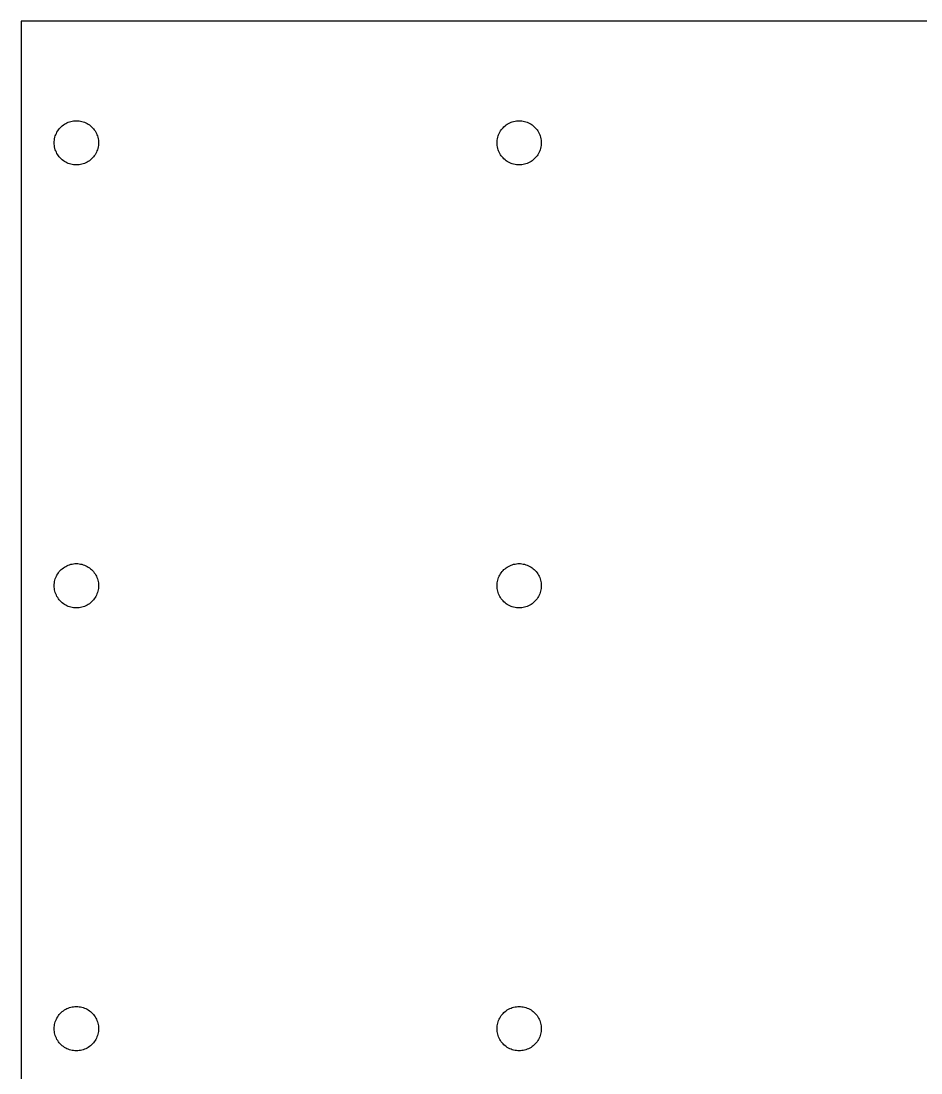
# Model space of a CAD drawing. Header units: metres. Extents: x -85 to 85, y -95 to 95.
# Drawn here: x -85 to -3.7, y 0 to 95 of the extents above; entities that cross this region are included whole.
import ezdxf

# ---------------------------------------------------------------- set-up
doc = ezdxf.new("R2010")
doc.units = ezdxf.units.M

msp = doc.modelspace()

# ---------------------------------------------------------------- linework, layer by layer
for p, q in [((85, 95), (-85, 95)), ((-85, 95), (-85, -95)), ((-81.3691, 85.4579), (-81.2748, 85.541)), ((-81.2748, 85.541), (-81.1756, 85.618)), ((-81.1756, 85.618), (-81.0716, 85.6886)), ((-81.0716, 85.6886), (-80.9635, 85.7526)), ((-80.9635, 85.7526), (-80.8515, 85.8096)), ((-80.8515, 85.8096), (-80.7362, 85.8595)), ((-80.7362, 85.8595), (-80.618, 85.9021)), ((-80.618, 85.9021), (-80.4974, 85.9372)), ((-80.4974, 85.9372), (-80.3748, 85.9646)), ((-80.3748, 85.9646), (-80.2507, 85.9842)), ((-80.2507, 85.9842), (-80.1256, 85.996)), ((-80.1256, 85.996), (-80, 86)), ((-80, 86), (-79.8744, 85.996)), ((-79.8744, 85.996), (-79.7493, 85.9842)), ((-79.7493, 85.9842), (-79.6252, 85.9646)), ((-79.6252, 85.9646), (-79.5026, 85.9372)), ((-79.5026, 85.9372), (-79.382, 85.9021)), ((-79.382, 85.9021), (-79.2638, 85.8595)), ((-79.2638, 85.8595), (-79.1485, 85.8096)), ((-79.1485, 85.8096), (-79.0365, 85.7526)), ((-79.0365, 85.7526), (-78.9284, 85.6886)), ((-78.9284, 85.6886), (-78.8244, 85.618)), ((-78.8244, 85.618), (-78.7252, 85.541)), ((-78.7252, 85.541), (-78.6309, 85.4579)), ((-41.3691, 85.4579), (-41.2749, 85.541)), ((-41.2749, 85.541), (-41.1756, 85.618)), ((-41.1756, 85.618), (-41.0717, 85.6886)), ((-41.0717, 85.6886), (-40.9635, 85.7526)), ((-40.9635, 85.7526), (-40.8516, 85.8096)), ((-40.8516, 85.8096), (-40.7363, 85.8595)), ((-40.7363, 85.8595), (-40.618, 85.9021)), ((-40.618, 85.9021), (-40.4974, 85.9372)), ((-40.4974, 85.9372), (-40.3748, 85.9646)), ((-40.3748, 85.9646), (-40.2507, 85.9842)), ((-40.2507, 85.9842), (-40.1256, 85.996)), ((-40.1256, 85.996), (-40, 86)), ((-40, 86), (-39.8744, 85.996)), ((-39.8744, 85.996), (-39.7493, 85.9842)), ((-39.7493, 85.9842), (-39.6252, 85.9646)), ((-39.6252, 85.9646), (-39.5026, 85.9372)), ((-39.5026, 85.9372), (-39.382, 85.9021)), ((-39.382, 85.9021), (-39.2638, 85.8595)), ((-39.2638, 85.8595), (-39.1485, 85.8096)), ((-39.1485, 85.8096), (-39.0365, 85.7526)), ((-39.0365, 85.7526), (-38.9284, 85.6886)), ((-38.9284, 85.6886), (-38.8244, 85.618)), ((-38.8244, 85.618), (-38.7252, 85.541)), ((-38.7252, 85.541), (-38.6309, 85.4579)), ((-81.9372, 84.4974), (-81.9021, 84.618)), ((-81.9021, 84.618), (-81.8595, 84.7362)), ((-81.8595, 84.7362), (-81.8096, 84.8515)), ((-81.8096, 84.8515), (-81.7526, 84.9635)), ((-81.7526, 84.9635), (-81.6886, 85.0716)), ((-81.6886, 85.0716), (-81.618, 85.1756)), ((-81.618, 85.1756), (-81.541, 85.2748)), ((-81.541, 85.2748), (-81.4579, 85.3691)), ((-81.4579, 85.3691), (-81.3691, 85.4579)), ((-78.6309, 85.4579), (-78.5421, 85.3691)), ((-78.5421, 85.3691), (-78.459, 85.2748)), ((-78.459, 85.2748), (-78.382, 85.1756)), ((-78.382, 85.1756), (-78.3114, 85.0716)), ((-78.3114, 85.0716), (-78.2474, 84.9635)), ((-78.2474, 84.9635), (-78.1904, 84.8515)), ((-78.1904, 84.8515), (-78.1405, 84.7362)), ((-78.1405, 84.7362), (-78.0979, 84.618)), ((-78.0979, 84.618), (-78.0628, 84.4974)), ((-41.9372, 84.4974), (-41.9021, 84.618)), ((-41.9021, 84.618), (-41.8596, 84.7362)), ((-41.8596, 84.7362), (-41.8097, 84.8515)), ((-41.8097, 84.8515), (-41.7526, 84.9635)), ((-41.7526, 84.9635), (-41.6887, 85.0716)), ((-41.6887, 85.0716), (-41.618, 85.1756)), ((-41.618, 85.1756), (-41.541, 85.2748)), ((-41.541, 85.2748), (-41.4579, 85.3691)), ((-41.4579, 85.3691), (-41.3691, 85.4579)), ((-38.6309, 85.4579), (-38.5421, 85.3691)), ((-38.5421, 85.3691), (-38.459, 85.2748)), ((-38.459, 85.2748), (-38.382, 85.1756)), ((-38.382, 85.1756), (-38.3114, 85.0716)), ((-38.3114, 85.0716), (-38.2474, 84.9635)), ((-38.2474, 84.9635), (-38.1904, 84.8515)), ((-38.1904, 84.8515), (-38.1405, 84.7362)), ((-38.1405, 84.7362), (-38.0979, 84.618)), ((-38.0979, 84.618), (-38.0628, 84.4974)), ((-82, 84), (-81.996, 84.1256)), ((-81.996, 83.8744), (-82, 84)), ((-81.996, 84.1256), (-81.9842, 84.2507)), ((-81.9842, 83.7493), (-81.996, 83.8744)), ((-81.9842, 84.2507), (-81.9646, 84.3748)), ((-81.9646, 83.6252), (-81.9842, 83.7493)), ((-81.9646, 84.3748), (-81.9372, 84.4974)), ((-81.9372, 83.5026), (-81.9646, 83.6252)), ((-78.0628, 84.4974), (-78.0354, 84.3748)), ((-78.0354, 83.6252), (-78.0628, 83.5026)), ((-78.0354, 84.3748), (-78.0158, 84.2507)), ((-78.0158, 83.7493), (-78.0354, 83.6252)), ((-78.0158, 84.2507), (-78.004, 84.1256)), ((-78.004, 83.8744), (-78.0158, 83.7493)), ((-78.004, 84.1256), (-78, 84)), ((-78, 84), (-78.004, 83.8744)), ((-42, 84), (-41.9961, 84.1256)), ((-41.9961, 83.8744), (-42, 84)), ((-41.9961, 84.1256), (-41.9842, 84.2507)), ((-41.9842, 83.7493), (-41.9961, 83.8744)), ((-41.9842, 84.2507), (-41.9646, 84.3748)), ((-41.9646, 83.6252), (-41.9842, 83.7493)), ((-41.9646, 84.3748), (-41.9372, 84.4974)), ((-41.9372, 83.5026), (-41.9646, 83.6252)), ((-38.0628, 84.4974), (-38.0354, 84.3748)), ((-38.0354, 83.6252), (-38.0628, 83.5026)), ((-38.0354, 84.3748), (-38.0158, 84.2507)), ((-38.0158, 83.7493), (-38.0354, 83.6252)), ((-38.0158, 84.2507), (-38.004, 84.1256)), ((-38.004, 83.8744), (-38.0158, 83.7493)), ((-38.004, 84.1256), (-38, 84)), ((-38, 84), (-38.004, 83.8744)), ((-81.9021, 83.382), (-81.9372, 83.5026)), ((-81.8595, 83.2637), (-81.9021, 83.382)), ((-81.8096, 83.1484), (-81.8595, 83.2637)), ((-81.7526, 83.0365), (-81.8096, 83.1484)), ((-81.6886, 82.9283), (-81.7526, 83.0365)), ((-81.618, 82.8244), (-81.6886, 82.9283)), ((-81.541, 82.7251), (-81.618, 82.8244)), ((-81.4579, 82.6309), (-81.541, 82.7251)), ((-78.459, 82.7251), (-78.5421, 82.6309)), ((-78.382, 82.8244), (-78.459, 82.7251)), ((-78.3114, 82.9283), (-78.382, 82.8244)), ((-78.2474, 83.0365), (-78.3114, 82.9283)), ((-78.1904, 83.1484), (-78.2474, 83.0365)), ((-78.1405, 83.2637), (-78.1904, 83.1484)), ((-78.0979, 83.382), (-78.1405, 83.2637)), ((-78.0628, 83.5026), (-78.0979, 83.382)), ((-41.9021, 83.382), (-41.9372, 83.5026)), ((-41.8596, 83.2637), (-41.9021, 83.382)), ((-41.8097, 83.1484), (-41.8596, 83.2637)), ((-41.7526, 83.0365), (-41.8097, 83.1484)), ((-41.6887, 82.9283), (-41.7526, 83.0365)), ((-41.618, 82.8244), (-41.6887, 82.9283)), ((-41.541, 82.7251), (-41.618, 82.8244)), ((-41.4579, 82.6309), (-41.541, 82.7251)), ((-38.459, 82.7251), (-38.5421, 82.6309)), ((-38.382, 82.8244), (-38.459, 82.7251)), ((-38.3114, 82.9283), (-38.382, 82.8244)), ((-38.2474, 83.0365), (-38.3114, 82.9283)), ((-38.1904, 83.1484), (-38.2474, 83.0365)), ((-38.1405, 83.2637), (-38.1904, 83.1484)), ((-38.0979, 83.382), (-38.1405, 83.2637)), ((-38.0628, 83.5026), (-38.0979, 83.382)), ((-81.3691, 82.5421), (-81.4579, 82.6309)), ((-81.2748, 82.459), (-81.3691, 82.5421)), ((-81.1756, 82.382), (-81.2748, 82.459)), ((-81.0716, 82.3113), (-81.1756, 82.382)), ((-80.9635, 82.2474), (-81.0716, 82.3113)), ((-80.8515, 82.1903), (-80.9635, 82.2474)), ((-80.7362, 82.1404), (-80.8515, 82.1903)), ((-80.618, 82.0979), (-80.7362, 82.1404)), ((-80.4974, 82.0628), (-80.618, 82.0979)), ((-80.3748, 82.0354), (-80.4974, 82.0628)), ((-80.2507, 82.0158), (-80.3748, 82.0354)), ((-80.1256, 82.0039), (-80.2507, 82.0158)), ((-80, 82), (-80.1256, 82.0039)), ((-79.8744, 82.0039), (-80, 82)), ((-79.7493, 82.0158), (-79.8744, 82.0039)), ((-79.6252, 82.0354), (-79.7493, 82.0158)), ((-79.5026, 82.0628), (-79.6252, 82.0354)), ((-79.382, 82.0979), (-79.5026, 82.0628)), ((-79.2638, 82.1404), (-79.382, 82.0979)), ((-79.1485, 82.1903), (-79.2638, 82.1404)), ((-79.0365, 82.2474), (-79.1485, 82.1903)), ((-78.9284, 82.3113), (-79.0365, 82.2474)), ((-78.8244, 82.382), (-78.9284, 82.3113)), ((-78.7252, 82.459), (-78.8244, 82.382)), ((-78.6309, 82.5421), (-78.7252, 82.459)), ((-78.5421, 82.6309), (-78.6309, 82.5421)), ((-41.3691, 82.5421), (-41.4579, 82.6309)), ((-41.2749, 82.459), (-41.3691, 82.5421)), ((-41.1756, 82.382), (-41.2749, 82.459)), ((-41.0717, 82.3113), (-41.1756, 82.382)), ((-40.9635, 82.2474), (-41.0717, 82.3113)), ((-40.8516, 82.1903), (-40.9635, 82.2474)), ((-40.7363, 82.1404), (-40.8516, 82.1903)), ((-40.618, 82.0979), (-40.7363, 82.1404)), ((-40.4974, 82.0628), (-40.618, 82.0979)), ((-40.3748, 82.0354), (-40.4974, 82.0628)), ((-40.2507, 82.0158), (-40.3748, 82.0354)), ((-40.1256, 82.0039), (-40.2507, 82.0158)), ((-40, 82), (-40.1256, 82.0039)), ((-39.8744, 82.0039), (-40, 82)), ((-39.7493, 82.0158), (-39.8744, 82.0039)), ((-39.6252, 82.0354), (-39.7493, 82.0158)), ((-39.5026, 82.0628), (-39.6252, 82.0354)), ((-39.382, 82.0979), (-39.5026, 82.0628)), ((-39.2638, 82.1404), (-39.382, 82.0979)), ((-39.1485, 82.1903), (-39.2638, 82.1404)), ((-39.0365, 82.2474), (-39.1485, 82.1903)), ((-38.9284, 82.3113), (-39.0365, 82.2474)), ((-38.8244, 82.382), (-38.9284, 82.3113)), ((-38.7252, 82.459), (-38.8244, 82.382)), ((-38.6309, 82.5421), (-38.7252, 82.459)), ((-38.5421, 82.6309), (-38.6309, 82.5421)), ((-81.2748, 45.541), (-81.1756, 45.618)), ((-81.1756, 45.618), (-81.0716, 45.6886)), ((-81.0716, 45.6886), (-80.9635, 45.7526)), ((-80.9635, 45.7526), (-80.8515, 45.8096)), ((-80.8515, 45.8096), (-80.7362, 45.8595)), ((-80.7362, 45.8595), (-80.618, 45.9021)), ((-80.618, 45.9021), (-80.4974, 45.9372)), ((-80.4974, 45.9372), (-80.3748, 45.9646)), ((-80.3748, 45.9646), (-80.2507, 45.9842)), ((-80.2507, 45.9842), (-80.1256, 45.996)), ((-80.1256, 45.996), (-80, 46)), ((-80, 46), (-79.8744, 45.996)), ((-79.8744, 45.996), (-79.7493, 45.9842)), ((-79.7493, 45.9842), (-79.6252, 45.9646)), ((-79.6252, 45.9646), (-79.5026, 45.9372)), ((-79.5026, 45.9372), (-79.382, 45.9021)), ((-79.382, 45.9021), (-79.2638, 45.8595)), ((-79.2638, 45.8595), (-79.1485, 45.8096)), ((-79.1485, 45.8096), (-79.0365, 45.7526)), ((-79.0365, 45.7526), (-78.9284, 45.6886)), ((-78.9284, 45.6886), (-78.8244, 45.618)), ((-78.8244, 45.618), (-78.7252, 45.541)), ((-41.2749, 45.541), (-41.1756, 45.618)), ((-41.1756, 45.618), (-41.0717, 45.6886)), ((-41.0717, 45.6886), (-40.9635, 45.7526)), ((-40.9635, 45.7526), (-40.8516, 45.8096)), ((-40.8516, 45.8096), (-40.7363, 45.8595)), ((-40.7363, 45.8595), (-40.618, 45.9021)), ((-40.618, 45.9021), (-40.4974, 45.9372)), ((-40.4974, 45.9372), (-40.3748, 45.9646)), ((-40.3748, 45.9646), (-40.2507, 45.9842)), ((-40.2507, 45.9842), (-40.1256, 45.996)), ((-40.1256, 45.996), (-40, 46)), ((-40, 46), (-39.8744, 45.996)), ((-39.8744, 45.996), (-39.7493, 45.9842)), ((-39.7493, 45.9842), (-39.6252, 45.9646)), ((-39.6252, 45.9646), (-39.5026, 45.9372)), ((-39.5026, 45.9372), (-39.382, 45.9021)), ((-39.382, 45.9021), (-39.2638, 45.8595)), ((-39.2638, 45.8595), (-39.1485, 45.8096)), ((-39.1485, 45.8096), (-39.0365, 45.7526)), ((-39.0365, 45.7526), (-38.9284, 45.6886)), ((-38.9284, 45.6886), (-38.8244, 45.618)), ((-38.8244, 45.618), (-38.7252, 45.541)), ((-81.9021, 44.618), (-81.8595, 44.7362)), ((-81.8595, 44.7362), (-81.8096, 44.8515)), ((-81.8096, 44.8515), (-81.7526, 44.9635)), ((-81.7526, 44.9635), (-81.6886, 45.0716)), ((-81.6886, 45.0716), (-81.618, 45.1756)), ((-81.618, 45.1756), (-81.541, 45.2748)), ((-81.541, 45.2748), (-81.4579, 45.3691)), ((-81.4579, 45.3691), (-81.3691, 45.4579)), ((-81.3691, 45.4579), (-81.2748, 45.541)), ((-78.7252, 45.541), (-78.6309, 45.4579)), ((-78.6309, 45.4579), (-78.5421, 45.3691)), ((-78.5421, 45.3691), (-78.459, 45.2748)), ((-78.459, 45.2748), (-78.382, 45.1756)), ((-78.382, 45.1756), (-78.3114, 45.0716)), ((-78.3114, 45.0716), (-78.2474, 44.9635)), ((-78.2474, 44.9635), (-78.1904, 44.8515)), ((-78.1904, 44.8515), (-78.1405, 44.7362)), ((-78.1405, 44.7362), (-78.0979, 44.618)), ((-41.9021, 44.618), (-41.8596, 44.7362)), ((-41.8596, 44.7362), (-41.8097, 44.8515)), ((-41.8097, 44.8515), (-41.7526, 44.9635)), ((-41.7526, 44.9635), (-41.6887, 45.0716)), ((-41.6887, 45.0716), (-41.618, 45.1756)), ((-41.618, 45.1756), (-41.541, 45.2748)), ((-41.541, 45.2748), (-41.4579, 45.3691)), ((-41.4579, 45.3691), (-41.3691, 45.4579)), ((-41.3691, 45.4579), (-41.2749, 45.541)), ((-38.7252, 45.541), (-38.6309, 45.4579)), ((-38.6309, 45.4579), (-38.5421, 45.3691)), ((-38.5421, 45.3691), (-38.459, 45.2748)), ((-38.459, 45.2748), (-38.382, 45.1756)), ((-38.382, 45.1756), (-38.3114, 45.0716)), ((-38.3114, 45.0716), (-38.2474, 44.9635)), ((-38.2474, 44.9635), (-38.1904, 44.8515)), ((-38.1904, 44.8515), (-38.1405, 44.7362)), ((-38.1405, 44.7362), (-38.0979, 44.618)), ((-82, 44), (-81.996, 44.1256)), ((-81.996, 43.8744), (-82, 44)), ((-81.996, 44.1256), (-81.9842, 44.2507)), ((-81.9842, 43.7493), (-81.996, 43.8744)), ((-81.9842, 44.2507), (-81.9646, 44.3748)), ((-81.9646, 43.6252), (-81.9842, 43.7493)), ((-81.9646, 44.3748), (-81.9372, 44.4974)), ((-81.9372, 44.4974), (-81.9021, 44.618)), ((-78.0979, 44.618), (-78.0628, 44.4974)), ((-78.0628, 44.4974), (-78.0354, 44.3748)), ((-78.0354, 44.3748), (-78.0158, 44.2507)), ((-78.0158, 43.7493), (-78.0354, 43.6252)), ((-78.0158, 44.2507), (-78.004, 44.1256)), ((-78.004, 43.8744), (-78.0158, 43.7493)), ((-78.004, 44.1256), (-78, 44)), ((-78, 44), (-78.004, 43.8744)), ((-42, 44), (-41.9961, 44.1256)), ((-41.9961, 43.8744), (-42, 44)), ((-41.9961, 44.1256), (-41.9842, 44.2507)), ((-41.9842, 43.7493), (-41.9961, 43.8744)), ((-41.9842, 44.2507), (-41.9646, 44.3748)), ((-41.9646, 43.6252), (-41.9842, 43.7493)), ((-41.9646, 44.3748), (-41.9372, 44.4974)), ((-41.9372, 44.4974), (-41.9021, 44.618)), ((-38.0979, 44.618), (-38.0628, 44.4974)), ((-38.0628, 44.4974), (-38.0354, 44.3748)), ((-38.0354, 44.3748), (-38.0158, 44.2507)), ((-38.0158, 43.7493), (-38.0354, 43.6252)), ((-38.0158, 44.2507), (-38.004, 44.1256)), ((-38.004, 43.8744), (-38.0158, 43.7493)), ((-38.004, 44.1256), (-38, 44)), ((-38, 44), (-38.004, 43.8744)), ((-81.9372, 43.5026), (-81.9646, 43.6252)), ((-81.9021, 43.382), (-81.9372, 43.5026)), ((-81.8595, 43.2637), (-81.9021, 43.382)), ((-81.8096, 43.1484), (-81.8595, 43.2637)), ((-81.7526, 43.0365), (-81.8096, 43.1484)), ((-81.6886, 42.9283), (-81.7526, 43.0365)), ((-81.618, 42.8244), (-81.6886, 42.9283)), ((-81.541, 42.7251), (-81.618, 42.8244)), ((-78.382, 42.8244), (-78.459, 42.7251)), ((-78.3114, 42.9283), (-78.382, 42.8244)), ((-78.2474, 43.0365), (-78.3114, 42.9283)), ((-78.1904, 43.1484), (-78.2474, 43.0365)), ((-78.1405, 43.2637), (-78.1904, 43.1484)), ((-78.0979, 43.382), (-78.1405, 43.2637)), ((-78.0628, 43.5026), (-78.0979, 43.382)), ((-78.0354, 43.6252), (-78.0628, 43.5026)), ((-41.9372, 43.5026), (-41.9646, 43.6252)), ((-41.9021, 43.382), (-41.9372, 43.5026)), ((-41.8596, 43.2637), (-41.9021, 43.382)), ((-41.8097, 43.1484), (-41.8596, 43.2637)), ((-41.7526, 43.0365), (-41.8097, 43.1484)), ((-41.6887, 42.9283), (-41.7526, 43.0365)), ((-41.618, 42.8244), (-41.6887, 42.9283)), ((-41.541, 42.7251), (-41.618, 42.8244)), ((-38.382, 42.8244), (-38.459, 42.7251)), ((-38.3114, 42.9283), (-38.382, 42.8244)), ((-38.2474, 43.0365), (-38.3114, 42.9283)), ((-38.1904, 43.1484), (-38.2474, 43.0365)), ((-38.1405, 43.2637), (-38.1904, 43.1484)), ((-38.0979, 43.382), (-38.1405, 43.2637)), ((-38.0628, 43.5026), (-38.0979, 43.382)), ((-38.0354, 43.6252), (-38.0628, 43.5026)), ((-81.4579, 42.6309), (-81.541, 42.7251)), ((-81.3691, 42.5421), (-81.4579, 42.6309)), ((-81.2748, 42.459), (-81.3691, 42.5421)), ((-81.1756, 42.382), (-81.2748, 42.459)), ((-81.0716, 42.3113), (-81.1756, 42.382)), ((-80.9635, 42.2474), (-81.0716, 42.3113)), ((-80.8515, 42.1903), (-80.9635, 42.2474)), ((-80.7362, 42.1404), (-80.8515, 42.1903)), ((-80.618, 42.0979), (-80.7362, 42.1404)), ((-80.4974, 42.0628), (-80.618, 42.0979)), ((-80.3748, 42.0354), (-80.4974, 42.0628)), ((-80.2507, 42.0158), (-80.3748, 42.0354)), ((-80.1256, 42.0039), (-80.2507, 42.0158)), ((-80, 42), (-80.1256, 42.0039)), ((-79.8744, 42.0039), (-80, 42)), ((-79.7493, 42.0158), (-79.8744, 42.0039)), ((-79.6252, 42.0354), (-79.7493, 42.0158)), ((-79.5026, 42.0628), (-79.6252, 42.0354)), ((-79.382, 42.0979), (-79.5026, 42.0628)), ((-79.2638, 42.1404), (-79.382, 42.0979)), ((-79.1485, 42.1903), (-79.2638, 42.1404)), ((-79.0365, 42.2474), (-79.1485, 42.1903)), ((-78.9284, 42.3113), (-79.0365, 42.2474)), ((-78.8244, 42.382), (-78.9284, 42.3113)), ((-78.7252, 42.459), (-78.8244, 42.382)), ((-78.6309, 42.5421), (-78.7252, 42.459)), ((-78.5421, 42.6309), (-78.6309, 42.5421)), ((-78.459, 42.7251), (-78.5421, 42.6309)), ((-41.4579, 42.6309), (-41.541, 42.7251)), ((-41.3691, 42.5421), (-41.4579, 42.6309)), ((-41.2749, 42.459), (-41.3691, 42.5421)), ((-41.1756, 42.382), (-41.2749, 42.459)), ((-41.0717, 42.3113), (-41.1756, 42.382)), ((-40.9635, 42.2474), (-41.0717, 42.3113)), ((-40.8516, 42.1903), (-40.9635, 42.2474)), ((-40.7363, 42.1404), (-40.8516, 42.1903)), ((-40.618, 42.0979), (-40.7363, 42.1404)), ((-40.4974, 42.0628), (-40.618, 42.0979)), ((-40.3748, 42.0354), (-40.4974, 42.0628)), ((-40.2507, 42.0158), (-40.3748, 42.0354)), ((-40.1256, 42.0039), (-40.2507, 42.0158)), ((-40, 42), (-40.1256, 42.0039)), ((-39.8744, 42.0039), (-40, 42)), ((-39.7493, 42.0158), (-39.8744, 42.0039)), ((-39.6252, 42.0354), (-39.7493, 42.0158)), ((-39.5026, 42.0628), (-39.6252, 42.0354)), ((-39.382, 42.0979), (-39.5026, 42.0628)), ((-39.2638, 42.1404), (-39.382, 42.0979)), ((-39.1485, 42.1903), (-39.2638, 42.1404)), ((-39.0365, 42.2474), (-39.1485, 42.1903)), ((-38.9284, 42.3113), (-39.0365, 42.2474)), ((-38.8244, 42.382), (-38.9284, 42.3113)), ((-38.7252, 42.459), (-38.8244, 42.382)), ((-38.6309, 42.5421), (-38.7252, 42.459)), ((-38.5421, 42.6309), (-38.6309, 42.5421)), ((-38.459, 42.7251), (-38.5421, 42.6309)), ((-81.0716, 5.68864), (-80.9635, 5.75261)), ((-80.9635, 5.75261), (-80.8515, 5.80965)), ((-80.8515, 5.80965), (-80.7362, 5.85954)), ((-80.7362, 5.85954), (-80.618, 5.9021)), ((-80.618, 5.9021), (-80.4974, 5.93716)), ((-80.4974, 5.93716), (-80.3748, 5.96457)), ((-80.3748, 5.96457), (-80.2507, 5.98422)), ((-80.2507, 5.98422), (-80.1256, 5.99605)), ((-80.1256, 5.99605), (-80, 6)), ((-80, 6), (-79.8744, 5.99605)), ((-79.8744, 5.99605), (-79.7493, 5.98422)), ((-79.7493, 5.98422), (-79.6252, 5.96457)), ((-79.6252, 5.96457), (-79.5026, 5.93716)), ((-79.5026, 5.93716), (-79.382, 5.9021)), ((-79.382, 5.9021), (-79.2638, 5.85954)), ((-79.2638, 5.85954), (-79.1485, 5.80965)), ((-79.1485, 5.80965), (-79.0365, 5.75261)), ((-79.0365, 5.75261), (-78.9284, 5.68864)), ((-41.0717, 5.68864), (-40.9635, 5.75261)), ((-40.9635, 5.75261), (-40.8516, 5.80965)), ((-40.8516, 5.80965), (-40.7363, 5.85954)), ((-40.7363, 5.85954), (-40.618, 5.9021)), ((-40.618, 5.9021), (-40.4974, 5.93716)), ((-40.4974, 5.93716), (-40.3748, 5.96457)), ((-40.3748, 5.96457), (-40.2507, 5.98422)), ((-40.2507, 5.98422), (-40.1256, 5.99605)), ((-40.1256, 5.99605), (-40, 6)), ((-40, 6), (-39.8744, 5.99605)), ((-39.8744, 5.99605), (-39.7493, 5.98422)), ((-39.7493, 5.98422), (-39.6252, 5.96457)), ((-39.6252, 5.96457), (-39.5026, 5.93716)), ((-39.5026, 5.93716), (-39.382, 5.9021)), ((-39.382, 5.9021), (-39.2638, 5.85954)), ((-39.2638, 5.85954), (-39.1485, 5.80965)), ((-39.1485, 5.80965), (-39.0365, 5.75261)), ((-39.0365, 5.75261), (-38.9284, 5.68864)), ((-81.8595, 4.73624), (-81.8096, 4.85155)), ((-81.8096, 4.85155), (-81.7526, 4.9635)), ((-81.7526, 4.9635), (-81.6886, 5.07164)), ((-81.6886, 5.07164), (-81.618, 5.17557)), ((-81.618, 5.17557), (-81.541, 5.27484)), ((-81.541, 5.27484), (-81.4579, 5.36908)), ((-81.4579, 5.36908), (-81.3691, 5.45793)), ((-81.3691, 5.45793), (-81.2748, 5.54102)), ((-81.2748, 5.54102), (-81.1756, 5.61803)), ((-81.1756, 5.61803), (-81.0716, 5.68864)), ((-78.9284, 5.68864), (-78.8244, 5.61803)), ((-78.8244, 5.61803), (-78.7252, 5.54102)), ((-78.7252, 5.54102), (-78.6309, 5.45793)), ((-78.6309, 5.45793), (-78.5421, 5.36908)), ((-78.5421, 5.36908), (-78.459, 5.27484)), ((-78.459, 5.27484), (-78.382, 5.17557)), ((-78.382, 5.17557), (-78.3114, 5.07164)), ((-78.3114, 5.07164), (-78.2474, 4.9635)), ((-78.2474, 4.9635), (-78.1904, 4.85155)), ((-78.1904, 4.85155), (-78.1405, 4.73624)), ((-41.8596, 4.73624), (-41.8097, 4.85155)), ((-41.8097, 4.85155), (-41.7526, 4.9635)), ((-41.7526, 4.9635), (-41.6887, 5.07164)), ((-41.6887, 5.07164), (-41.618, 5.17557)), ((-41.618, 5.17557), (-41.541, 5.27484)), ((-41.541, 5.27484), (-41.4579, 5.36908)), ((-41.4579, 5.36908), (-41.3691, 5.45793)), ((-41.3691, 5.45793), (-41.2749, 5.54102)), ((-41.2749, 5.54102), (-41.1756, 5.61803)), ((-41.1756, 5.61803), (-41.0717, 5.68864)), ((-38.9284, 5.68864), (-38.8244, 5.61803)), ((-38.8244, 5.61803), (-38.7252, 5.54102)), ((-38.7252, 5.54102), (-38.6309, 5.45793)), ((-38.6309, 5.45793), (-38.5421, 5.36908)), ((-38.5421, 5.36908), (-38.459, 5.27484)), ((-38.459, 5.27484), (-38.382, 5.17557)), ((-38.382, 5.17557), (-38.3114, 5.07164)), ((-38.3114, 5.07164), (-38.2474, 4.9635)), ((-38.2474, 4.9635), (-38.1904, 4.85155)), ((-38.1904, 4.85155), (-38.1405, 4.73624)), ((-82, 4), (-81.996, 4.12558)), ((-81.996, 3.8744), (-82, 4)), ((-81.996, 4.12558), (-81.9842, 4.25066)), ((-81.9842, 3.74933), (-81.996, 3.8744)), ((-81.9842, 4.25066), (-81.9646, 4.37476)), ((-81.9646, 4.37476), (-81.9372, 4.49738)), ((-81.9372, 4.49738), (-81.9021, 4.61803)), ((-81.9021, 4.61803), (-81.8595, 4.73624)), ((-78.1405, 4.73624), (-78.0979, 4.61803)), ((-78.0979, 4.61803), (-78.0628, 4.49738)), ((-78.0628, 4.49738), (-78.0354, 4.37476)), ((-78.0354, 4.37476), (-78.0158, 4.25066)), ((-78.0158, 4.25066), (-78.004, 4.12558)), ((-78.004, 3.8744), (-78.0158, 3.74933)), ((-78.004, 4.12558), (-78, 4)), ((-78, 4), (-78.004, 3.8744)), ((-42, 4), (-41.9961, 4.12558)), ((-41.9961, 3.8744), (-42, 4)), ((-41.9961, 4.12558), (-41.9842, 4.25066)), ((-41.9842, 3.74933), (-41.9961, 3.8744)), ((-41.9842, 4.25066), (-41.9646, 4.37476)), ((-41.9646, 4.37476), (-41.9372, 4.49738)), ((-41.9372, 4.49738), (-41.9021, 4.61803)), ((-41.9021, 4.61803), (-41.8596, 4.73624)), ((-38.1405, 4.73624), (-38.0979, 4.61803)), ((-38.0979, 4.61803), (-38.0628, 4.49738)), ((-38.0628, 4.49738), (-38.0354, 4.37476)), ((-38.0354, 4.37476), (-38.0158, 4.25066)), ((-38.0158, 4.25066), (-38.004, 4.12558)), ((-38.004, 3.8744), (-38.0158, 3.74933)), ((-38.004, 4.12558), (-38, 4)), ((-38, 4), (-38.004, 3.8744)), ((-81.9646, 3.62523), (-81.9842, 3.74933)), ((-81.9372, 3.50261), (-81.9646, 3.62523)), ((-81.9021, 3.38196), (-81.9372, 3.50261)), ((-81.8595, 3.26375), (-81.9021, 3.38196)), ((-81.8096, 3.14844), (-81.8595, 3.26375)), ((-81.7526, 3.03648), (-81.8096, 3.14844)), ((-81.6886, 2.92834), (-81.7526, 3.03648)), ((-81.618, 2.82442), (-81.6886, 2.92834)), ((-78.3114, 2.92834), (-78.382, 2.82442)), ((-78.2474, 3.03648), (-78.3114, 2.92834)), ((-78.1904, 3.14844), (-78.2474, 3.03648)), ((-78.1405, 3.26375), (-78.1904, 3.14844)), ((-78.0979, 3.38196), (-78.1405, 3.26375)), ((-78.0628, 3.50261), (-78.0979, 3.38196)), ((-78.0354, 3.62523), (-78.0628, 3.50261)), ((-78.0158, 3.74933), (-78.0354, 3.62523)), ((-41.9646, 3.62523), (-41.9842, 3.74933)), ((-41.9372, 3.50261), (-41.9646, 3.62523)), ((-41.9021, 3.38196), (-41.9372, 3.50261)), ((-41.8596, 3.26375), (-41.9021, 3.38196)), ((-41.8097, 3.14844), (-41.8596, 3.26375)), ((-41.7526, 3.03648), (-41.8097, 3.14844)), ((-41.6887, 2.92834), (-41.7526, 3.03648)), ((-41.618, 2.82442), (-41.6887, 2.92834)), ((-38.3114, 2.92834), (-38.382, 2.82442)), ((-38.2474, 3.03648), (-38.3114, 2.92834)), ((-38.1904, 3.14844), (-38.2474, 3.03648)), ((-38.1405, 3.26375), (-38.1904, 3.14844)), ((-38.0979, 3.38196), (-38.1405, 3.26375)), ((-38.0628, 3.50261), (-38.0979, 3.38196)), ((-38.0354, 3.62523), (-38.0628, 3.50261)), ((-38.0158, 3.74933), (-38.0354, 3.62523)), ((-81.541, 2.72514), (-81.618, 2.82442)), ((-81.4579, 2.63091), (-81.541, 2.72514)), ((-81.3691, 2.54205), (-81.4579, 2.63091)), ((-81.2748, 2.45897), (-81.3691, 2.54205)), ((-81.1756, 2.38196), (-81.2748, 2.45897)), ((-81.0716, 2.31134), (-81.1756, 2.38196)), ((-80.9635, 2.24738), (-81.0716, 2.31134)), ((-80.8515, 2.19034), (-80.9635, 2.24738)), ((-80.7362, 2.14044), (-80.8515, 2.19034)), ((-80.618, 2.09789), (-80.7362, 2.14044)), ((-80.4974, 2.06282), (-80.618, 2.09789)), ((-80.3748, 2.03542), (-80.4974, 2.06282)), ((-80.2507, 2.01576), (-80.3748, 2.03542)), ((-80.1256, 2.00394), (-80.2507, 2.01576)), ((-80, 2), (-80.1256, 2.00394)), ((-79.8744, 2.00394), (-80, 2)), ((-79.7493, 2.01576), (-79.8744, 2.00394)), ((-79.6252, 2.03542), (-79.7493, 2.01576)), ((-79.5026, 2.06282), (-79.6252, 2.03542)), ((-79.382, 2.09789), (-79.5026, 2.06282)), ((-79.2638, 2.14044), (-79.382, 2.09789)), ((-79.1485, 2.19034), (-79.2638, 2.14044)), ((-79.0365, 2.24738), (-79.1485, 2.19034)), ((-78.9284, 2.31134), (-79.0365, 2.24738)), ((-78.8244, 2.38196), (-78.9284, 2.31134)), ((-78.7252, 2.45897), (-78.8244, 2.38196)), ((-78.6309, 2.54205), (-78.7252, 2.45897)), ((-78.5421, 2.63091), (-78.6309, 2.54205)), ((-78.459, 2.72514), (-78.5421, 2.63091)), ((-78.382, 2.82442), (-78.459, 2.72514)), ((-41.541, 2.72514), (-41.618, 2.82442)), ((-41.4579, 2.63091), (-41.541, 2.72514)), ((-41.3691, 2.54205), (-41.4579, 2.63091)), ((-41.2749, 2.45897), (-41.3691, 2.54205)), ((-41.1756, 2.38196), (-41.2749, 2.45897)), ((-41.0717, 2.31134), (-41.1756, 2.38196)), ((-40.9635, 2.24738), (-41.0717, 2.31134)), ((-40.8516, 2.19034), (-40.9635, 2.24738)), ((-40.7363, 2.14044), (-40.8516, 2.19034)), ((-40.618, 2.09789), (-40.7363, 2.14044)), ((-40.4974, 2.06282), (-40.618, 2.09789)), ((-40.3748, 2.03542), (-40.4974, 2.06282)), ((-40.2507, 2.01576), (-40.3748, 2.03542)), ((-40.1256, 2.00394), (-40.2507, 2.01576)), ((-40, 2), (-40.1256, 2.00394)), ((-39.8744, 2.00394), (-40, 2)), ((-39.7493, 2.01576), (-39.8744, 2.00394)), ((-39.6252, 2.03542), (-39.7493, 2.01576)), ((-39.5026, 2.06282), (-39.6252, 2.03542)), ((-39.382, 2.09789), (-39.5026, 2.06282)), ((-39.2638, 2.14044), (-39.382, 2.09789)), ((-39.1485, 2.19034), (-39.2638, 2.14044)), ((-39.0365, 2.24738), (-39.1485, 2.19034)), ((-38.9284, 2.31134), (-39.0365, 2.24738)), ((-38.8244, 2.38196), (-38.9284, 2.31134)), ((-38.7252, 2.45897), (-38.8244, 2.38196)), ((-38.6309, 2.54205), (-38.7252, 2.45897)), ((-38.5421, 2.63091), (-38.6309, 2.54205)), ((-38.459, 2.72514), (-38.5421, 2.63091)), ((-38.382, 2.82442), (-38.459, 2.72514))]:
    msp.add_line(p, q)

doc.saveas('drawing.dxf')
